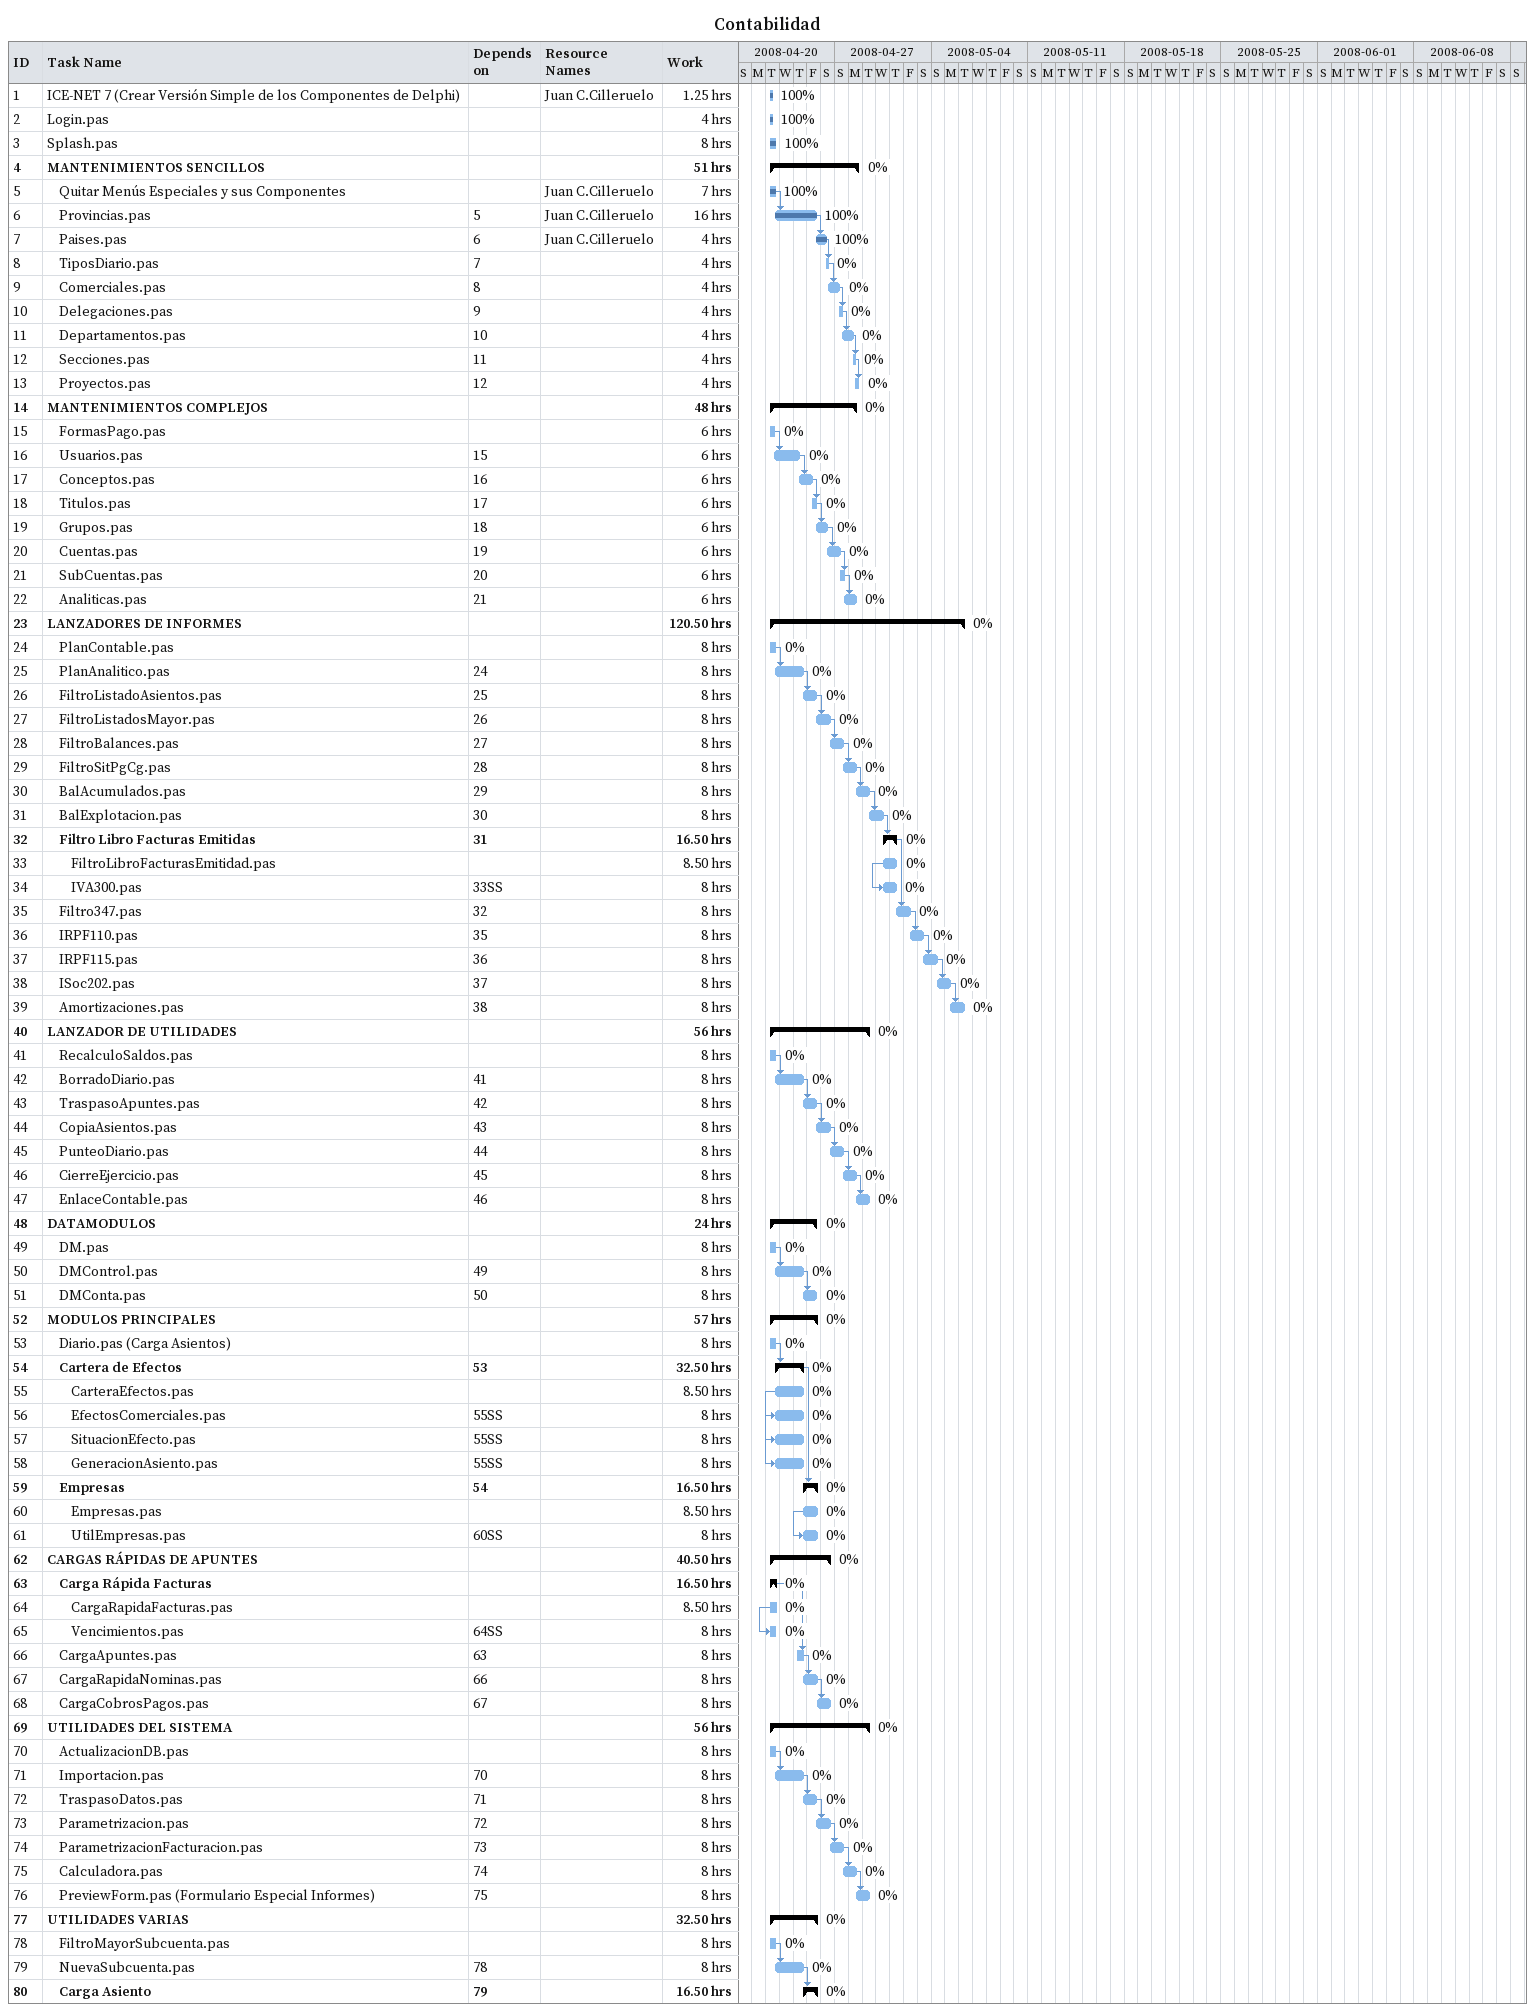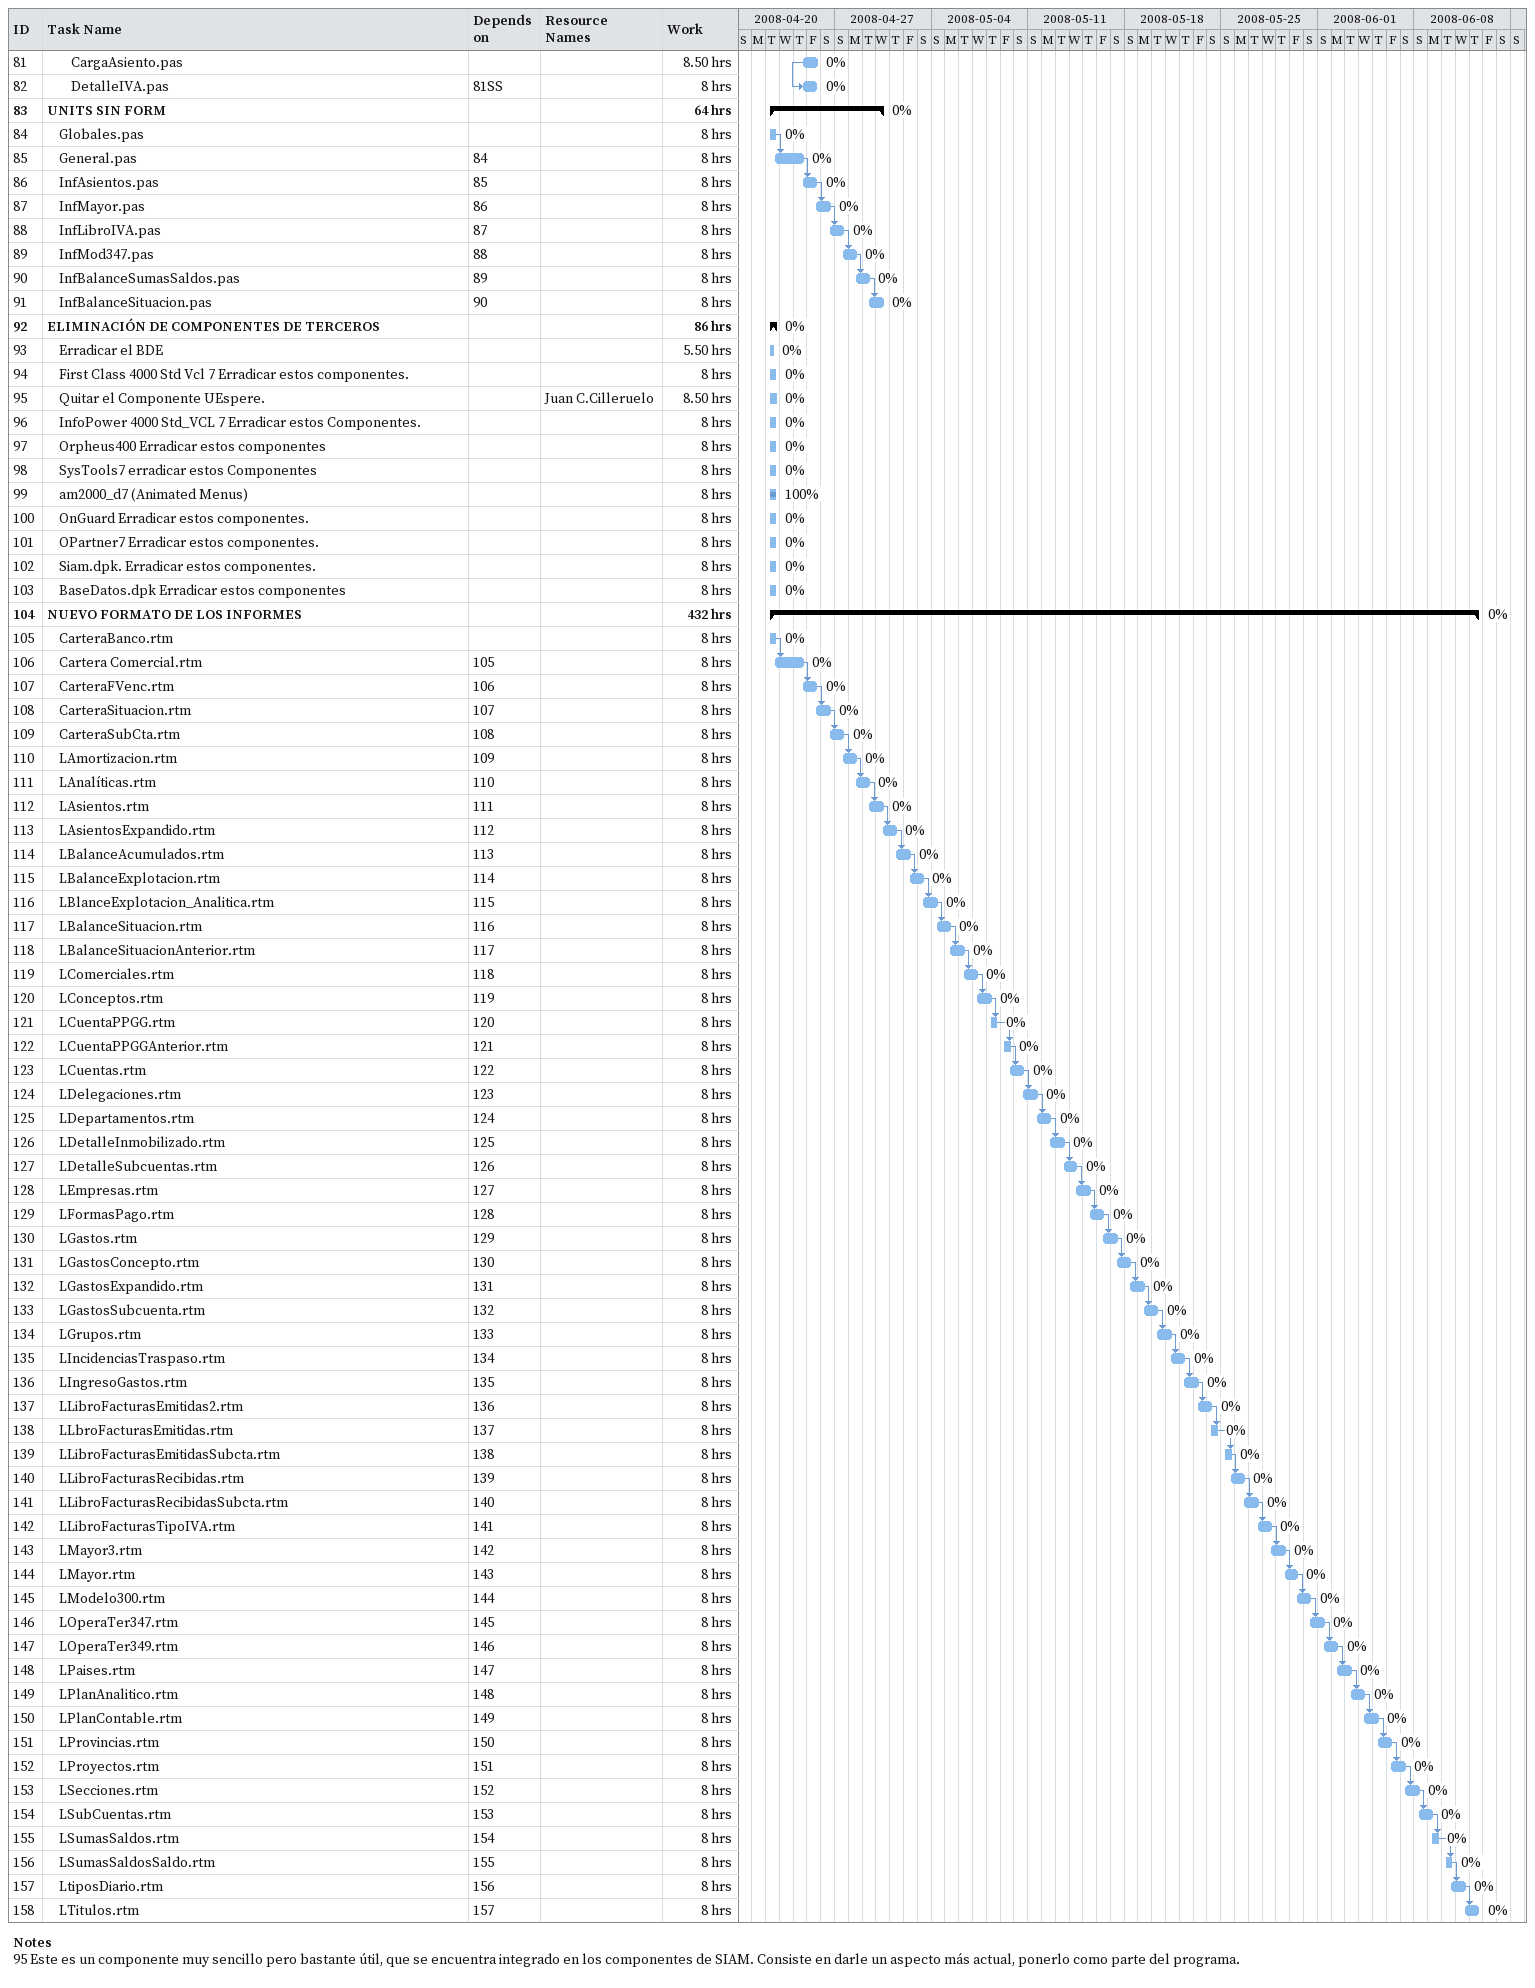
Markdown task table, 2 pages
Contabilidad

| ID | Level | Task | Start | Finish | Predecessors | Resources | % complete | Work (h) |
|---|---|---|---|---|---|---|---|---|
| 1 | 1 | ICE-NET 7 (Crear Versión Simple de los Componentes de Delphi) | 2008-04-22 | 2008-04-22 |  | Juan C.Cilleruelo | 100 | 1.25 |
| 2 | 1 | Login.pas | 2008-04-22 | 2008-04-22 |  |  | 100 | 4 |
| 3 | 1 | Splash.pas | 2008-04-22 | 2008-04-22 |  |  | 100 | 8 |
| 4 | 1 | **MANTENIMIENTOS SENCILLOS** | 2008-04-22 | 2008-04-28 |  |  | 0 | 51 |
| 5 | 2 | Quitar Menús Especiales y sus Componentes | 2008-04-22 | 2008-04-22 |  | Juan C.Cilleruelo | 100 | 7 |
| 6 | 2 | Provincias.pas | 2008-04-22 | 2008-04-25 | 5 | Juan C.Cilleruelo | 100 | 16 |
| 7 | 2 | Paises.pas | 2008-04-25 | 2008-04-26 | 6 | Juan C.Cilleruelo | 100 | 4 |
| 8 | 2 | TiposDiario.pas | 2008-04-26 | 2008-04-26 | 7 |  | 0 | 4 |
| 9 | 2 | Comerciales.pas | 2008-04-26 | 2008-04-27 | 8 |  | 0 | 4 |
| 10 | 2 | Delegaciones.pas | 2008-04-27 | 2008-04-27 | 9 |  | 0 | 4 |
| 11 | 2 | Departamentos.pas | 2008-04-27 | 2008-04-28 | 10 |  | 0 | 4 |
| 12 | 2 | Secciones.pas | 2008-04-28 | 2008-04-28 | 11 |  | 0 | 4 |
| 13 | 2 | Proyectos.pas | 2008-04-28 | 2008-04-28 | 12 |  | 0 | 4 |
| 14 | 1 | **MANTENIMIENTOS COMPLEJOS** | 2008-04-22 | 2008-04-28 |  |  | 0 | 48 |
| 15 | 2 | FormasPago.pas | 2008-04-22 | 2008-04-22 |  |  | 0 | 6 |
| 16 | 2 | Usuarios.pas | 2008-04-22 | 2008-04-24 | 15 |  | 0 | 6 |
| 17 | 2 | Conceptos.pas | 2008-04-24 | 2008-04-25 | 16 |  | 0 | 6 |
| 18 | 2 | Titulos.pas | 2008-04-25 | 2008-04-25 | 17 |  | 0 | 6 |
| 19 | 2 | Grupos.pas | 2008-04-25 | 2008-04-26 | 18 |  | 0 | 6 |
| 20 | 2 | Cuentas.pas | 2008-04-26 | 2008-04-27 | 19 |  | 0 | 6 |
| 21 | 2 | SubCuentas.pas | 2008-04-27 | 2008-04-27 | 20 |  | 0 | 6 |
| 22 | 2 | Analiticas.pas | 2008-04-27 | 2008-04-28 | 21 |  | 0 | 6 |
| 23 | 1 | **LANZADORES DE INFORMES** | 2008-04-22 | 2008-05-06 |  |  | 0 | 120.50 |
| 24 | 2 | PlanContable.pas | 2008-04-22 | 2008-04-22 |  |  | 0 | 8 |
| 25 | 2 | PlanAnalitico.pas | 2008-04-22 | 2008-04-24 | 24 |  | 0 | 8 |
| 26 | 2 | FiltroListadoAsientos.pas | 2008-04-24 | 2008-04-25 | 25 |  | 0 | 8 |
| 27 | 2 | FiltroListadosMayor.pas | 2008-04-25 | 2008-04-26 | 26 |  | 0 | 8 |
| 28 | 2 | FiltroBalances.pas | 2008-04-26 | 2008-04-27 | 27 |  | 0 | 8 |
| 29 | 2 | FiltroSitPgCg.pas | 2008-04-27 | 2008-04-28 | 28 |  | 0 | 8 |
| 30 | 2 | BalAcumulados.pas | 2008-04-28 | 2008-04-29 | 29 |  | 0 | 8 |
| 31 | 2 | BalExplotacion.pas | 2008-04-29 | 2008-04-30 | 30 |  | 0 | 8 |
| 32 | 2 | **Filtro Libro Facturas Emitidas** | 2008-04-30 | 2008-05-01 | 31 |  | 0 | 16.50 |
| 33 | 3 | FiltroLibroFacturasEmitidad.pas | 2008-04-30 | 2008-05-01 |  |  | 0 | 8.50 |
| 34 | 3 | IVA300.pas | 2008-04-30 | 2008-05-01 | 33SS |  | 0 | 8 |
| 35 | 2 | Filtro347.pas | 2008-05-01 | 2008-05-02 | 32 |  | 0 | 8 |
| 36 | 2 | IRPF110.pas | 2008-05-02 | 2008-05-03 | 35 |  | 0 | 8 |
| 37 | 2 | IRPF115.pas | 2008-05-03 | 2008-05-04 | 36 |  | 0 | 8 |
| 38 | 2 | ISoc202.pas | 2008-05-04 | 2008-05-05 | 37 |  | 0 | 8 |
| 39 | 2 | Amortizaciones.pas | 2008-05-05 | 2008-05-06 | 38 |  | 0 | 8 |
| 40 | 1 | **LANZADOR DE UTILIDADES** | 2008-04-22 | 2008-04-29 |  |  | 0 | 56 |
| 41 | 2 | RecalculoSaldos.pas | 2008-04-22 | 2008-04-22 |  |  | 0 | 8 |
| 42 | 2 | BorradoDiario.pas | 2008-04-22 | 2008-04-24 | 41 |  | 0 | 8 |
| 43 | 2 | TraspasoApuntes.pas | 2008-04-24 | 2008-04-25 | 42 |  | 0 | 8 |
| 44 | 2 | CopiaAsientos.pas | 2008-04-25 | 2008-04-26 | 43 |  | 0 | 8 |
| 45 | 2 | PunteoDiario.pas | 2008-04-26 | 2008-04-27 | 44 |  | 0 | 8 |
| 46 | 2 | CierreEjercicio.pas | 2008-04-27 | 2008-04-28 | 45 |  | 0 | 8 |
| 47 | 2 | EnlaceContable.pas | 2008-04-28 | 2008-04-29 | 46 |  | 0 | 8 |
| 48 | 1 | **DATAMODULOS** | 2008-04-22 | 2008-04-25 |  |  | 0 | 24 |
| 49 | 2 | DM.pas | 2008-04-22 | 2008-04-22 |  |  | 0 | 8 |
| 50 | 2 | DMControl.pas | 2008-04-22 | 2008-04-24 | 49 |  | 0 | 8 |
| 51 | 2 | DMConta.pas | 2008-04-24 | 2008-04-25 | 50 |  | 0 | 8 |
| 52 | 1 | **MODULOS PRINCIPALES** | 2008-04-22 | 2008-04-25 |  |  | 0 | 57 |
| 53 | 2 | Diario.pas (Carga Asientos) | 2008-04-22 | 2008-04-22 |  |  | 0 | 8 |
| 54 | 2 | **Cartera de Efectos** | 2008-04-22 | 2008-04-24 | 53 |  | 0 | 32.50 |
| 55 | 3 | CarteraEfectos.pas | 2008-04-22 | 2008-04-24 |  |  | 0 | 8.50 |
| 56 | 3 | EfectosComerciales.pas | 2008-04-22 | 2008-04-24 | 55SS |  | 0 | 8 |
| 57 | 3 | SituacionEfecto.pas | 2008-04-22 | 2008-04-24 | 55SS |  | 0 | 8 |
| 58 | 3 | GeneracionAsiento.pas | 2008-04-22 | 2008-04-24 | 55SS |  | 0 | 8 |
| 59 | 2 | **Empresas** | 2008-04-24 | 2008-04-25 | 54 |  | 0 | 16.50 |
| 60 | 3 | Empresas.pas | 2008-04-24 | 2008-04-25 |  |  | 0 | 8.50 |
| 61 | 3 | UtilEmpresas.pas | 2008-04-24 | 2008-04-25 | 60SS |  | 0 | 8 |
| 62 | 1 | **CARGAS RÁPIDAS DE APUNTES** | 2008-04-22 | 2008-04-26 |  |  | 0 | 40.50 |
| 63 | 2 | **Carga Rápida Facturas** | 2008-04-22 | 2008-04-22 |  |  | 0 | 16.50 |
| 64 | 3 | CargaRapidaFacturas.pas | 2008-04-22 | 2008-04-22 |  |  | 0 | 8.50 |
| 65 | 3 | Vencimientos.pas | 2008-04-22 | 2008-04-22 | 64SS |  | 0 | 8 |
| 66 | 2 | CargaApuntes.pas | 2008-04-24 | 2008-04-24 | 63 |  | 0 | 8 |
| 67 | 2 | CargaRapidaNominas.pas | 2008-04-24 | 2008-04-25 | 66 |  | 0 | 8 |
| 68 | 2 | CargaCobrosPagos.pas | 2008-04-25 | 2008-04-26 | 67 |  | 0 | 8 |
| 69 | 1 | **UTILIDADES DEL SISTEMA** | 2008-04-22 | 2008-04-29 |  |  | 0 | 56 |
| 70 | 2 | ActualizacionDB.pas | 2008-04-22 | 2008-04-22 |  |  | 0 | 8 |
| 71 | 2 | Importacion.pas | 2008-04-22 | 2008-04-24 | 70 |  | 0 | 8 |
| 72 | 2 | TraspasoDatos.pas | 2008-04-24 | 2008-04-25 | 71 |  | 0 | 8 |
| 73 | 2 | Parametrizacion.pas | 2008-04-25 | 2008-04-26 | 72 |  | 0 | 8 |
| 74 | 2 | ParametrizacionFacturacion.pas | 2008-04-26 | 2008-04-27 | 73 |  | 0 | 8 |
| 75 | 2 | Calculadora.pas | 2008-04-27 | 2008-04-28 | 74 |  | 0 | 8 |
| 76 | 2 | PreviewForm.pas (Formulario Especial Informes) | 2008-04-28 | 2008-04-29 | 75 |  | 0 | 8 |
| 77 | 1 | **UTILIDADES VARIAS** | 2008-04-22 | 2008-04-25 |  |  | 0 | 32.50 |
| 78 | 2 | FiltroMayorSubcuenta.pas | 2008-04-22 | 2008-04-22 |  |  | 0 | 8 |
| 79 | 2 | NuevaSubcuenta.pas | 2008-04-22 | 2008-04-24 | 78 |  | 0 | 8 |
| 80 | 2 | **Carga Asiento** | 2008-04-24 | 2008-04-25 | 79 |  | 0 | 16.50 |
| 81 | 3 | CargaAsiento.pas | 2008-04-24 | 2008-04-25 |  |  | 0 | 8.50 |
| 82 | 3 | DetalleIVA.pas | 2008-04-24 | 2008-04-25 | 81SS |  | 0 | 8 |
| 83 | 1 | **UNITS SIN FORM** | 2008-04-22 | 2008-04-30 |  |  | 0 | 64 |
| 84 | 2 | Globales.pas | 2008-04-22 | 2008-04-22 |  |  | 0 | 8 |
| 85 | 2 | General.pas | 2008-04-22 | 2008-04-24 | 84 |  | 0 | 8 |
| 86 | 2 | InfAsientos.pas | 2008-04-24 | 2008-04-25 | 85 |  | 0 | 8 |
| 87 | 2 | InfMayor.pas | 2008-04-25 | 2008-04-26 | 86 |  | 0 | 8 |
| 88 | 2 | InfLibroIVA.pas | 2008-04-26 | 2008-04-27 | 87 |  | 0 | 8 |
| 89 | 2 | InfMod347.pas | 2008-04-27 | 2008-04-28 | 88 |  | 0 | 8 |
| 90 | 2 | InfBalanceSumasSaldos.pas | 2008-04-28 | 2008-04-29 | 89 |  | 0 | 8 |
| 91 | 2 | InfBalanceSituacion.pas | 2008-04-29 | 2008-04-30 | 90 |  | 0 | 8 |
| 92 | 1 | **ELIMINACIÓN DE COMPONENTES DE TERCEROS** | 2008-04-22 | 2008-04-22 |  |  | 0 | 86 |
| 93 | 2 | Erradicar el BDE | 2008-04-22 | 2008-04-22 |  |  | 0 | 5.50 |
| 94 | 2 | First Class 4000 Std Vcl 7 Erradicar estos componentes. | 2008-04-22 | 2008-04-22 |  |  | 0 | 8 |
| 95 | 2 | Quitar el Componente UEspere. | 2008-04-22 | 2008-04-22 |  | Juan C.Cilleruelo | 0 | 8.50 |
| 96 | 2 | InfoPower 4000 Std_VCL 7 Erradicar estos Componentes. | 2008-04-22 | 2008-04-22 |  |  | 0 | 8 |
| 97 | 2 | Orpheus400 Erradicar estos componentes | 2008-04-22 | 2008-04-22 |  |  | 0 | 8 |
| 98 | 2 | SysTools7 erradicar estos Componentes | 2008-04-22 | 2008-04-22 |  |  | 0 | 8 |
| 99 | 2 | am2000_d7 (Animated Menus) | 2008-04-22 | 2008-04-22 |  |  | 100 | 8 |
| 100 | 2 | OnGuard Erradicar estos componentes. | 2008-04-22 | 2008-04-22 |  |  | 0 | 8 |
| 101 | 2 | OPartner7 Erradicar estos componentes. | 2008-04-22 | 2008-04-22 |  |  | 0 | 8 |
| 102 | 2 | Siam.dpk. Erradicar estos componentes. | 2008-04-22 | 2008-04-22 |  |  | 0 | 8 |
| 103 | 2 | BaseDatos.dpk Erradicar estos componentes | 2008-04-22 | 2008-04-22 |  |  | 0 | 8 |
| 104 | 1 | **NUEVO FORMATO DE LOS INFORMES** | 2008-04-22 | 2008-06-12 |  |  | 0 | 432 |
| 105 | 2 | CarteraBanco.rtm | 2008-04-22 | 2008-04-22 |  |  | 0 | 8 |
| 106 | 2 | Cartera Comercial.rtm | 2008-04-22 | 2008-04-24 | 105 |  | 0 | 8 |
| 107 | 2 | CarteraFVenc.rtm | 2008-04-24 | 2008-04-25 | 106 |  | 0 | 8 |
| 108 | 2 | CarteraSituacion.rtm | 2008-04-25 | 2008-04-26 | 107 |  | 0 | 8 |
| 109 | 2 | CarteraSubCta.rtm | 2008-04-26 | 2008-04-27 | 108 |  | 0 | 8 |
| 110 | 2 | LAmortizacion.rtm | 2008-04-27 | 2008-04-28 | 109 |  | 0 | 8 |
| 111 | 2 | LAnalíticas.rtm | 2008-04-28 | 2008-04-29 | 110 |  | 0 | 8 |
| 112 | 2 | LAsientos.rtm | 2008-04-29 | 2008-04-30 | 111 |  | 0 | 8 |
| 113 | 2 | LAsientosExpandido.rtm | 2008-04-30 | 2008-05-01 | 112 |  | 0 | 8 |
| 114 | 2 | LBalanceAcumulados.rtm | 2008-05-01 | 2008-05-02 | 113 |  | 0 | 8 |
| 115 | 2 | LBalanceExplotacion.rtm | 2008-05-02 | 2008-05-03 | 114 |  | 0 | 8 |
| 116 | 2 | LBlanceExplotacion_Analitica.rtm | 2008-05-03 | 2008-05-04 | 115 |  | 0 | 8 |
| 117 | 2 | LBalanceSituacion.rtm | 2008-05-04 | 2008-05-05 | 116 |  | 0 | 8 |
| 118 | 2 | LBalanceSituacionAnterior.rtm | 2008-05-05 | 2008-05-06 | 117 |  | 0 | 8 |
| 119 | 2 | LComerciales.rtm | 2008-05-06 | 2008-05-07 | 118 |  | 0 | 8 |
| 120 | 2 | LConceptos.rtm | 2008-05-07 | 2008-05-08 | 119 |  | 0 | 8 |
| 121 | 2 | LCuentaPPGG.rtm | 2008-05-08 | 2008-05-08 | 120 |  | 0 | 8 |
| 122 | 2 | LCuentaPPGGAnterior.rtm | 2008-05-09 | 2008-05-09 | 121 |  | 0 | 8 |
| 123 | 2 | LCuentas.rtm | 2008-05-09 | 2008-05-10 | 122 |  | 0 | 8 |
| 124 | 2 | LDelegaciones.rtm | 2008-05-10 | 2008-05-11 | 123 |  | 0 | 8 |
| 125 | 2 | LDepartamentos.rtm | 2008-05-11 | 2008-05-12 | 124 |  | 0 | 8 |
| 126 | 2 | LDetalleInmobilizado.rtm | 2008-05-12 | 2008-05-13 | 125 |  | 0 | 8 |
| 127 | 2 | LDetalleSubcuentas.rtm | 2008-05-13 | 2008-05-14 | 126 |  | 0 | 8 |
| 128 | 2 | LEmpresas.rtm | 2008-05-14 | 2008-05-15 | 127 |  | 0 | 8 |
| 129 | 2 | LFormasPago.rtm | 2008-05-15 | 2008-05-16 | 128 |  | 0 | 8 |
| 130 | 2 | LGastos.rtm | 2008-05-16 | 2008-05-17 | 129 |  | 0 | 8 |
| 131 | 2 | LGastosConcepto.rtm | 2008-05-17 | 2008-05-18 | 130 |  | 0 | 8 |
| 132 | 2 | LGastosExpandido.rtm | 2008-05-18 | 2008-05-19 | 131 |  | 0 | 8 |
| 133 | 2 | LGastosSubcuenta.rtm | 2008-05-19 | 2008-05-20 | 132 |  | 0 | 8 |
| 134 | 2 | LGrupos.rtm | 2008-05-20 | 2008-05-21 | 133 |  | 0 | 8 |
| 135 | 2 | LIncidenciasTraspaso.rtm | 2008-05-21 | 2008-05-22 | 134 |  | 0 | 8 |
| 136 | 2 | LIngresoGastos.rtm | 2008-05-22 | 2008-05-23 | 135 |  | 0 | 8 |
| 137 | 2 | LLibroFacturasEmitidas2.rtm | 2008-05-23 | 2008-05-24 | 136 |  | 0 | 8 |
| 138 | 2 | LLbroFacturasEmitidas.rtm | 2008-05-24 | 2008-05-24 | 137 |  | 0 | 8 |
| 139 | 2 | LLibroFacturasEmitidasSubcta.rtm | 2008-05-25 | 2008-05-25 | 138 |  | 0 | 8 |
| 140 | 2 | LLibroFacturasRecibidas.rtm | 2008-05-25 | 2008-05-26 | 139 |  | 0 | 8 |
| 141 | 2 | LLibroFacturasRecibidasSubcta.rtm | 2008-05-26 | 2008-05-27 | 140 |  | 0 | 8 |
| 142 | 2 | LLibroFacturasTipoIVA.rtm | 2008-05-27 | 2008-05-28 | 141 |  | 0 | 8 |
| 143 | 2 | LMayor3.rtm | 2008-05-28 | 2008-05-29 | 142 |  | 0 | 8 |
| 144 | 2 | LMayor.rtm | 2008-05-29 | 2008-05-30 | 143 |  | 0 | 8 |
| 145 | 2 | LModelo300.rtm | 2008-05-30 | 2008-05-31 | 144 |  | 0 | 8 |
| 146 | 2 | LOperaTer347.rtm | 2008-05-31 | 2008-06-01 | 145 |  | 0 | 8 |
| 147 | 2 | LOperaTer349.rtm | 2008-06-01 | 2008-06-02 | 146 |  | 0 | 8 |
| 148 | 2 | LPaises.rtm | 2008-06-02 | 2008-06-03 | 147 |  | 0 | 8 |
| 149 | 2 | LPlanAnalitico.rtm | 2008-06-03 | 2008-06-04 | 148 |  | 0 | 8 |
| 150 | 2 | LPlanContable.rtm | 2008-06-04 | 2008-06-05 | 149 |  | 0 | 8 |
| 151 | 2 | LProvincias.rtm | 2008-06-05 | 2008-06-06 | 150 |  | 0 | 8 |
| 152 | 2 | LProyectos.rtm | 2008-06-06 | 2008-06-07 | 151 |  | 0 | 8 |
| 153 | 2 | LSecciones.rtm | 2008-06-07 | 2008-06-08 | 152 |  | 0 | 8 |
| 154 | 2 | LSubCuentas.rtm | 2008-06-08 | 2008-06-09 | 153 |  | 0 | 8 |
| 155 | 2 | LSumasSaldos.rtm | 2008-06-09 | 2008-06-09 | 154 |  | 0 | 8 |
| 156 | 2 | LSumasSaldosSaldo.rtm | 2008-06-10 | 2008-06-10 | 155 |  | 0 | 8 |
| 157 | 2 | LtiposDiario.rtm | 2008-06-10 | 2008-06-11 | 156 |  | 0 | 8 |
| 158 | 2 | LTitulos.rtm | 2008-06-11 | 2008-06-12 | 157 |  | 0 | 8 |

Notes
- 95: Este es un componente muy sencillo pero bastante útil, que se encuentra integrado en los componentes de SIAM. Consiste en darle un aspecto más actual, ponerlo como parte del programa.
